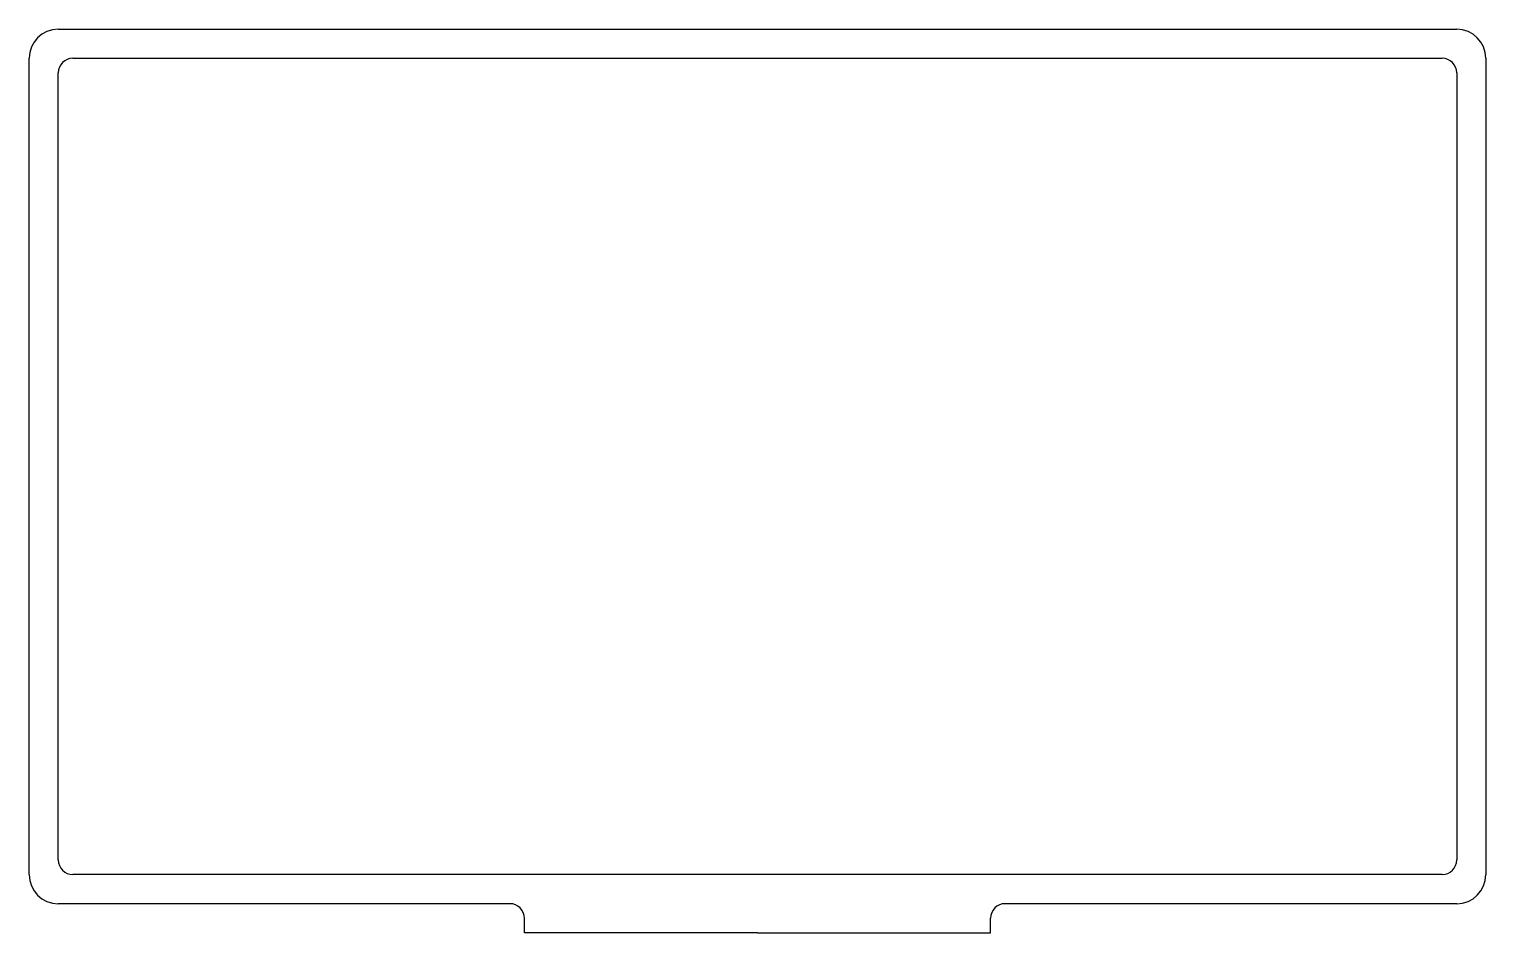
# Model space of a CAD drawing. Header units: inches. Extents: x 13 to 263, y 2 to 157.
import ezdxf

# ---------------------------------------------------------------- set-up
doc = ezdxf.new("R2010")
doc.units = ezdxf.units.IN
doc.header["$MEASUREMENT"] = 0

msp = doc.modelspace()

# ---------------------------------------------------------------- linework, layer by layer
for p, q in [((18.29, 157.48), (258.29, 157.48)), ((13.29, 12.48), (13.29, 152.48)), ((20.79, 152.48), (255.79, 152.48)), ((263.29, 152.48), (263.29, 12.48)), ((18.29, 14.98), (18.29, 149.98)), ((258.29, 149.98), (258.29, 14.98)), ((255.79, 12.48), (20.79, 12.48)), ((95.79, 7.48), (18.29, 7.48)), ((258.29, 7.48), (180.79, 7.48)), ((98.29, 2.48), (98.29, 4.98)), ((178.29, 2.48), (178.29, 4.98)), ((138.29, 2.48), (98.29, 2.48)), ((138.29, 2.48), (178.29, 2.48))]:
    msp.add_line(p, q)
for centre, radius, start, end in [((18.29, 152.48), 5, 90, 180), ((258.29, 152.48), 5, 0, 90), ((20.79, 149.98), 2.5, 90, 180), ((255.79, 149.98), 2.5, 0, 90), ((20.79, 14.98), 2.5, 180, 270), ((255.79, 14.98), 2.5, 270, 0), ((18.29, 12.48), 5, 180, 270), ((258.29, 12.48), 5, 270, 0), ((95.79, 4.98), 2.5, 0, 90), ((180.79, 4.98), 2.5, 90, 180)]:
    msp.add_arc(centre, radius, start, end)

doc.saveas('drawing.dxf')
